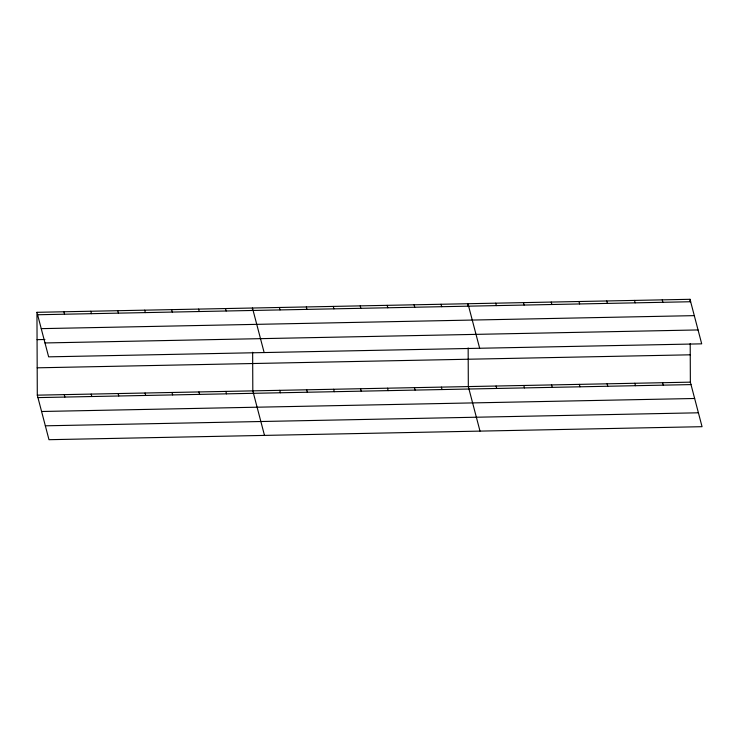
<?xml version="1.0" encoding="UTF-8"?>
<svg xmlns="http://www.w3.org/2000/svg" width="739" height="739" viewBox="0 0 739 739"><rect width="100%" height="100%" fill="white"/><g stroke="black" fill="none" stroke-linecap="round" stroke-linejoin="round"><path stroke-width="1.11" d="M36.95 312.311L690.014 299.304L701.699 343.838L48.635 356.845L36.95 312.311L37.301 395.162L48.986 439.696L702.05 426.689L690.365 382.155L690.198 343.543M37.587 314.749L690.651 301.743M41.236 328.643L694.3 315.636M37.07 339.654L44.922 339.497M44.987 342.951L698.05 329.945M37.19 367.819L690.244 354.812M37.301 395.162L690.365 382.155M37.948 397.6L691.002 384.594M41.587 411.494L694.651 398.487M45.347 425.812L698.401 412.796M662.255 299.849L662.892 302.297M662.606 382.71L663.252 385.148M634.496 300.403L635.143 302.851M634.856 383.255L635.494 385.703M606.747 300.958L607.384 303.406M607.098 383.809L607.744 386.257M578.988 301.512L579.635 303.951M579.348 384.363L579.986 386.811M551.239 302.066L551.876 304.505M551.59 384.917L552.227 387.356M523.48 302.62L524.117 305.059M523.831 385.472L524.478 387.91M495.721 303.175L496.368 305.613M496.081 386.026L496.719 388.465M479.657 348.263L467.972 303.72L467.981 306.001M480.008 431.114L468.323 386.571L468.156 347.967M441.035 304.256L441.673 306.703M441.386 387.116L442.024 389.555M414.089 304.801L414.736 307.239M414.45 387.652L415.087 390.09M387.153 305.336L387.79 307.775M387.513 388.187L388.151 390.626M360.216 305.872L360.854 308.311M360.567 388.723L361.214 391.162M333.28 306.408L333.917 308.847M333.631 389.259L334.268 391.698M306.334 306.944L306.981 309.382M306.694 389.795L307.332 392.233M279.397 307.479L280.035 309.918M279.758 390.331L280.395 392.778M264.146 352.558L252.461 308.015L252.47 310.297M264.497 435.41L252.812 390.866L252.646 352.263M225.524 308.551L226.162 310.999M225.875 391.402L226.513 393.85M198.579 309.087L199.225 311.535M198.939 391.938L199.576 394.386M171.642 309.623L172.289 312.07M172.002 392.474L172.64 394.922M144.705 310.158L145.343 312.606M145.056 393.019L145.703 395.457M117.769 310.703L118.406 313.142M118.12 393.554L118.767 395.993M90.823 311.239L91.47 313.678M91.183 394.09L91.821 396.529M63.887 311.775L64.533 314.214M64.247 394.626L64.884 397.065M690.014 299.304L690.023 301.577"/></g></svg>
